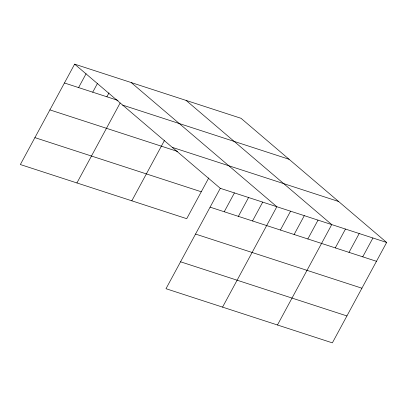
<?xml version="1.0" encoding="UTF-8"?>
<svg xmlns="http://www.w3.org/2000/svg" width="407" height="407" viewBox="0 0 407 407"><rect width="100%" height="100%" fill="white"/><g stroke="black" fill="none" stroke-linecap="round" stroke-linejoin="round"><path stroke-width="0.61" d="M74.634 64.143L220.279 188.314L165.995 288.711L332.366 342.857L386.65 242.46L241.005 118.289L74.634 64.143L20.35 164.54L186.721 218.686L208.771 177.905M78.587 87.586L86.075 73.733M92.73 92.186L97.522 83.323M106.873 96.79L108.969 92.913M76.918 182.947L120.141 103.007M131.817 200.814L164.565 140.252M224.237 211.757L234.422 192.918M238.375 216.356L248.56 197.522M252.518 220.96L262.703 202.121M222.563 307.117L276.846 206.725L131.196 82.555M280.387 230.031L290.573 211.192M294.113 234.498L304.299 215.659M307.834 238.965L318.025 220.126M277.467 324.984L331.746 224.593L186.101 100.422M335.287 247.899L345.472 229.06M349.013 252.365L359.198 233.526M362.739 256.832L372.924 237.993M64.448 82.982L118.066 100.432M122.695 105.123L289.067 159.269M172.217 147.339L338.588 201.485M49.893 109.895L177.477 151.419M220.279 188.314L386.65 242.46M34.9 137.627L201.272 191.773M210.093 207.153L376.465 261.299M195.543 234.066L361.915 288.212M180.55 261.798L346.922 315.944"/></g></svg>
